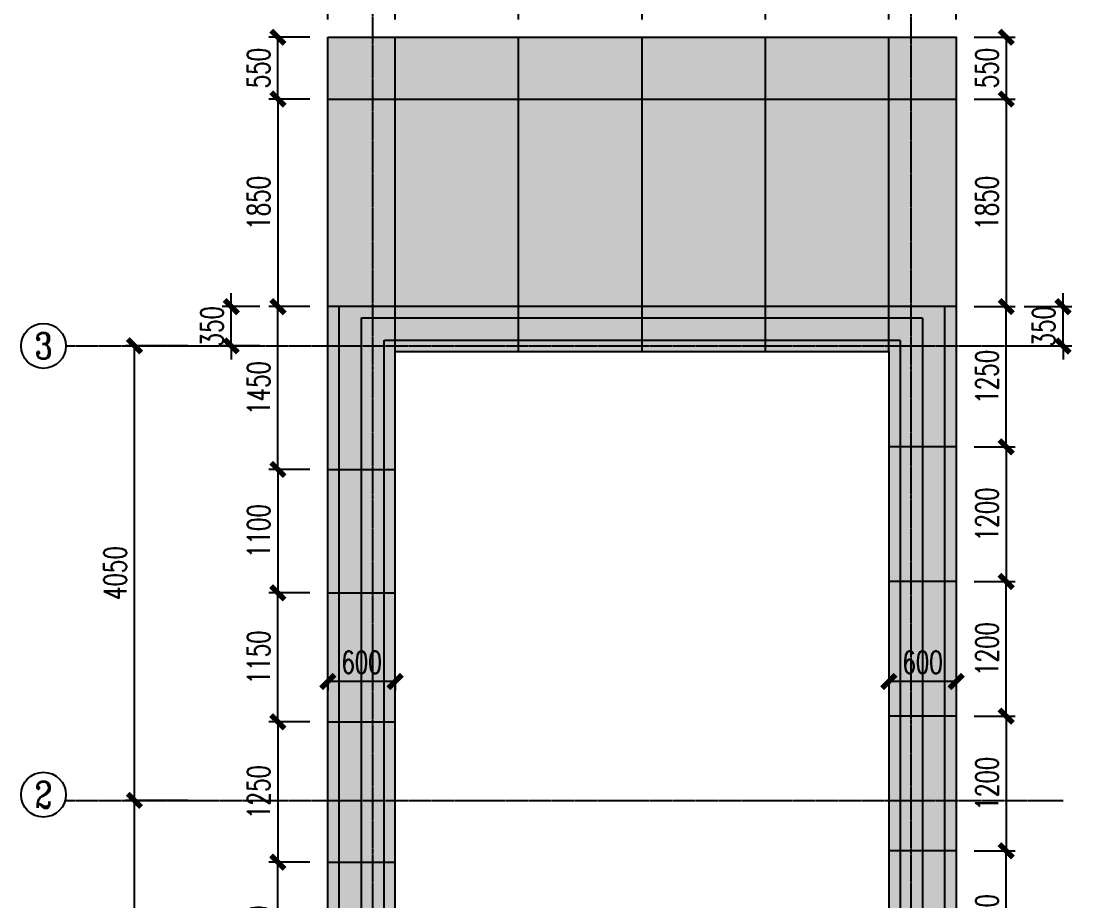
# Model space of a CAD drawing. Extents: x -202236 to 1002404, y -663931 to 1550022.
# Drawn here: x -152951 to -143584, y -340249 to -332408 of the extents above; entities that cross this region are included whole.
import ezdxf
from ezdxf.enums import TextEntityAlignment as Align

# ---------------------------------------------------------------- set-up
doc = ezdxf.new("R2010")
doc.units = 0
doc.linetypes.add('DASH', pattern=[0.35, 0.25, -0.1])
doc.linetypes.add('DOTE', pattern=[2.42, 2, -0.2, 0.02, -0.2])
for name, color, linetype in [('!ZN1-填充-8', 8, 'Continuous'), ('!ZN3-铝板幕墙-3', 3, 'Continuous'), ('A-AXIS-D', 1, 'Continuous'), ('A-AXIS-DOTE', 14, 'DOTE'), ('A-SFCE', 30, 'Continuous'), ('DIM', 173, 'Continuous'), ('PUB_TEXT', 7, 'Continuous')]:
    doc.layers.add(name, color=color, linetype=linetype)
doc.styles.add('_TCH_AXIS', font='COMPLEX', dxfattribs={"bigfont": 'GBCBIG'})
doc.styles.add('DHTEXT-1', font='ROMANS.shx', dxfattribs={"width": 0.7, "bigfont": 'CHINESE.shx'})
doc.dimstyles.new('ZN80', dxfattribs={"dimscale": 80, "dimtxt": 2.5, "dimasz": 1.5, "dimexe": 1, "dimexo": 2, "dimgap": 0.9, "dimtad": 1, "dimdec": 0, "dimdsep": 46, "dimtxsty": 'DHTEXT-1', "dimblk": 'ARCHTICK', "dimcen": 2.5, "dimclrd": 173, "dimclre": 173, "dimclrt": 7, "dimazin": 2, "dimtfac": 0.4, "dimtdec": 0, "dimtix": 1, "dimtmove": 2, "dimatfit": 3, "dimfxl": 0, "dimtolj": 1, "dimtzin": 0, "dimarcsym": 0})

# ---------------------------------------------------------------- blocks, each defined once
blk = doc.blocks.new('_ArchTick')
at = {"color": 0, "linetype": 'ByBlock', "const_width": 0.4}
blk.add_lwpolyline([(-0.5, -0.5), (0.5, 0.5)], dxfattribs=at)
blk = doc.blocks.new('*D314')
at = {"layer": 'Defpoints', "color": 0, "ltscale": 800, "transparency": 16777216}
for p in [(-144615.6, -339802.9), (-144170, -339802.9), (-144615.6, -341052.9)]:
    blk.add_point(p, dxfattribs=at)
at = {"layer": 'DIM', "color": 173, "linetype": 'ByBlock', "lineweight": -2, "ltscale": 800, "transparency": 16777216}
for p, q in [((-144455.6, -339802.9), (-144090, -339802.9)), ((-144170, -341052.9), (-144170, -339802.9)), ((-144455.6, -341052.9), (-144090, -341052.9))]:
    blk.add_line(p, q, dxfattribs=at)
at = {"layer": 'DIM', "color": 173, "lineweight": -2, "ltscale": 800, "transparency": 16777216, "xscale": 120, "yscale": 120, "zscale": 120}
for p, rotation in [((-144170, -339802.9), 90), ((-144170, -341052.9), 270)]:
    blk.add_blockref('_ArchTick', p, dxfattribs=dict(at, rotation=rotation))
at = {"layer": 'DIM', "color": 7, "ltscale": 800, "transparency": 16777216, "insert": (-144342, -340427.9), "char_height": 200, "attachment_point": 5, "rotation": 90, "style": 'DHTEXT-1'}
blk.add_mtext('\\A1;1250', dxfattribs=at)
blk = doc.blocks.new('*D315')
at = {"layer": 'Defpoints', "color": 0, "ltscale": 800, "transparency": 16777216}
for p in [(-144615.6, -338602.9), (-144615.6, -339802.9), (-144170, -339802.9)]:
    blk.add_point(p, dxfattribs=at)
at = {"layer": 'DIM', "color": 173, "linetype": 'ByBlock', "lineweight": -2, "ltscale": 800, "transparency": 16777216}
for p, q in [((-144455.6, -338602.9), (-144090, -338602.9)), ((-144170, -338602.9), (-144170, -339802.9)), ((-144455.6, -339802.9), (-144090, -339802.9))]:
    blk.add_line(p, q, dxfattribs=at)
at = {"layer": 'DIM', "color": 173, "lineweight": -2, "ltscale": 800, "transparency": 16777216, "xscale": 120, "yscale": 120, "zscale": 120}
for p, rotation in [((-144170, -338602.9), 90), ((-144170, -339802.9), 270)]:
    blk.add_blockref('_ArchTick', p, dxfattribs=dict(at, rotation=rotation))
at = {"layer": 'DIM', "color": 7, "ltscale": 800, "transparency": 16777216, "insert": (-144342, -339202.9), "char_height": 200, "attachment_point": 5, "rotation": 90, "style": 'DHTEXT-1'}
blk.add_mtext('\\A1;1200', dxfattribs=at)
blk = doc.blocks.new('*D316')
at = {"layer": 'Defpoints', "color": 0, "ltscale": 800, "transparency": 16777216}
for p in [(-144615.6, -337402.9), (-144170, -337402.9), (-144615.6, -338602.9)]:
    blk.add_point(p, dxfattribs=at)
at = {"layer": 'DIM', "color": 173, "linetype": 'ByBlock', "lineweight": -2, "ltscale": 800, "transparency": 16777216}
for p, q in [((-144455.6, -337402.9), (-144090, -337402.9)), ((-144170, -338602.9), (-144170, -337402.9)), ((-144455.6, -338602.9), (-144090, -338602.9))]:
    blk.add_line(p, q, dxfattribs=at)
at = {"layer": 'DIM', "color": 173, "lineweight": -2, "ltscale": 800, "transparency": 16777216, "xscale": 120, "yscale": 120, "zscale": 120}
for p, rotation in [((-144170, -337402.9), 90), ((-144170, -338602.9), 270)]:
    blk.add_blockref('_ArchTick', p, dxfattribs=dict(at, rotation=rotation))
at = {"layer": 'DIM', "color": 7, "ltscale": 800, "transparency": 16777216, "insert": (-144342, -338002.9), "char_height": 200, "attachment_point": 5, "rotation": 90, "style": 'DHTEXT-1'}
blk.add_mtext('\\A1;1200', dxfattribs=at)
blk = doc.blocks.new('*D317')
at = {"layer": 'Defpoints', "color": 0, "ltscale": 800, "transparency": 16777216}
for p in [(-144615.6, -336202.9), (-144615.6, -337402.9), (-144170, -337402.9)]:
    blk.add_point(p, dxfattribs=at)
at = {"layer": 'DIM', "color": 173, "linetype": 'ByBlock', "lineweight": -2, "ltscale": 800, "transparency": 16777216}
for p, q in [((-144455.6, -336202.9), (-144090, -336202.9)), ((-144170, -336202.9), (-144170, -337402.9)), ((-144455.6, -337402.9), (-144090, -337402.9))]:
    blk.add_line(p, q, dxfattribs=at)
at = {"layer": 'DIM', "color": 173, "lineweight": -2, "ltscale": 800, "transparency": 16777216, "xscale": 120, "yscale": 120, "zscale": 120}
for p, rotation in [((-144170, -336202.9), 90), ((-144170, -337402.9), 270)]:
    blk.add_blockref('_ArchTick', p, dxfattribs=dict(at, rotation=rotation))
at = {"layer": 'DIM', "color": 7, "ltscale": 800, "transparency": 16777216, "insert": (-144342, -336802.9), "char_height": 200, "attachment_point": 5, "rotation": 90, "style": 'DHTEXT-1'}
blk.add_mtext('\\A1;1200', dxfattribs=at)
blk = doc.blocks.new('*D318')
at = {"layer": 'Defpoints', "color": 0, "ltscale": 800, "transparency": 16777216}
for p in [(-144615.6, -334952.9), (-144170, -334952.9), (-144615.6, -336202.9)]:
    blk.add_point(p, dxfattribs=at)
at = {"layer": 'DIM', "color": 173, "linetype": 'ByBlock', "lineweight": -2, "ltscale": 800, "transparency": 16777216}
for p, q in [((-144455.6, -334952.9), (-144090, -334952.9)), ((-144170, -336202.9), (-144170, -334952.9)), ((-144455.6, -336202.9), (-144090, -336202.9))]:
    blk.add_line(p, q, dxfattribs=at)
at = {"layer": 'DIM', "color": 173, "lineweight": -2, "ltscale": 800, "transparency": 16777216, "xscale": 120, "yscale": 120, "zscale": 120}
for p, rotation in [((-144170, -334952.9), 90), ((-144170, -336202.9), 270)]:
    blk.add_blockref('_ArchTick', p, dxfattribs=dict(at, rotation=rotation))
at = {"layer": 'DIM', "color": 7, "ltscale": 800, "transparency": 16777216, "insert": (-144342, -335577.9), "char_height": 200, "attachment_point": 5, "rotation": 90, "style": 'DHTEXT-1'}
blk.add_mtext('\\A1;1250', dxfattribs=at)
blk = doc.blocks.new('*D319')
at = {"layer": 'Defpoints', "color": 0, "ltscale": 800, "transparency": 16777216}
for p in [(-144615.6, -332552.6), (-144615.6, -333102.6), (-144170, -333102.6)]:
    blk.add_point(p, dxfattribs=at)
at = {"layer": 'DIM', "color": 173, "linetype": 'ByBlock', "lineweight": -2, "ltscale": 800, "transparency": 16777216}
for p, q in [((-144455.6, -332552.6), (-144090, -332552.6)), ((-144170, -332552.6), (-144170, -333102.6)), ((-144455.6, -333102.6), (-144090, -333102.6))]:
    blk.add_line(p, q, dxfattribs=at)
at = {"layer": 'DIM', "color": 173, "lineweight": -2, "ltscale": 800, "transparency": 16777216, "xscale": 120, "yscale": 120, "zscale": 120}
for p, rotation in [((-144170, -332552.6), 90), ((-144170, -333102.6), 270)]:
    blk.add_blockref('_ArchTick', p, dxfattribs=dict(at, rotation=rotation))
at = {"layer": 'DIM', "color": 7, "ltscale": 800, "transparency": 16777216, "insert": (-144342, -332827.6), "char_height": 200, "attachment_point": 5, "rotation": 90, "style": 'DHTEXT-1'}
blk.add_mtext('\\A1;550', dxfattribs=at)
blk = doc.blocks.new('*D322')
at = {"layer": 'Defpoints', "color": 0, "ltscale": 800, "transparency": 16777216}
for p in [(-144615.6, -333102.6), (-144615.6, -334952.9), (-144170, -334952.9)]:
    blk.add_point(p, dxfattribs=at)
at = {"layer": 'DIM', "color": 173, "linetype": 'ByBlock', "lineweight": -2, "ltscale": 800, "transparency": 16777216}
for p, q in [((-144455.6, -333102.6), (-144090, -333102.6)), ((-144170, -333102.6), (-144170, -334952.9)), ((-144455.6, -334952.9), (-144090, -334952.9))]:
    blk.add_line(p, q, dxfattribs=at)
at = {"layer": 'DIM', "color": 173, "lineweight": -2, "ltscale": 800, "transparency": 16777216, "xscale": 120, "yscale": 120, "zscale": 120}
for p, rotation in [((-144170, -333102.6), 90), ((-144170, -334952.9), 270)]:
    blk.add_blockref('_ArchTick', p, dxfattribs=dict(at, rotation=rotation))
at = {"layer": 'DIM', "color": 7, "ltscale": 800, "transparency": 16777216, "insert": (-144342, -334027.7), "char_height": 200, "attachment_point": 5, "rotation": 90, "style": 'DHTEXT-1'}
blk.add_mtext('\\A1;1850', dxfattribs=at)
blk = doc.blocks.new('*D323')
at = {"layer": 'Defpoints', "color": 0, "ltscale": 800, "transparency": 16777216}
for p in [(-149615.2, -332042.4), (-150215.6, -332552.6), (-149615.2, -332552.6)]:
    blk.add_point(p, dxfattribs=at)
at = {"layer": 'DIM', "color": 173, "linetype": 'ByBlock', "lineweight": -2, "ltscale": 800, "transparency": 16777216}
for p, q in [((-150215.6, -332392.6), (-150215.6, -331962.4)), ((-149615.2, -332392.6), (-149615.2, -331962.4)), ((-150215.6, -332042.4), (-149615.2, -332042.4))]:
    blk.add_line(p, q, dxfattribs=at)
at = {"layer": 'DIM', "color": 173, "lineweight": -2, "ltscale": 800, "transparency": 16777216, "xscale": 120, "yscale": 120, "zscale": 120, "rotation": 180}
blk.add_blockref('_ArchTick', (-150215.6, -332042.4), dxfattribs=at)
at = {"layer": 'DIM', "color": 173, "lineweight": -2, "ltscale": 800, "transparency": 16777216, "xscale": 120, "yscale": 120, "zscale": 120}
blk.add_blockref('_ArchTick', (-149615.2, -332042.4), dxfattribs=at)
at = {"layer": 'DIM', "color": 7, "ltscale": 800, "transparency": 16777216, "insert": (-149915.4, -331870.4), "char_height": 200, "attachment_point": 5, "style": 'DHTEXT-1'}
blk.add_mtext('\\A1;600', dxfattribs=at)
blk = doc.blocks.new('*D324')
at = {"layer": 'Defpoints', "color": 0, "ltscale": 800, "transparency": 16777216}
for p in [(-149615.2, -332042.4), (-149615.2, -332552.6), (-148515.3, -332552.6)]:
    blk.add_point(p, dxfattribs=at)
at = {"layer": 'DIM', "color": 173, "linetype": 'ByBlock', "lineweight": -2, "ltscale": 800, "transparency": 16777216}
for p, q in [((-149615.2, -332392.6), (-149615.2, -331962.4)), ((-148515.3, -332392.6), (-148515.3, -331962.4)), ((-148515.3, -332042.4), (-149615.2, -332042.4))]:
    blk.add_line(p, q, dxfattribs=at)
at = {"layer": 'DIM', "color": 173, "lineweight": -2, "ltscale": 800, "transparency": 16777216, "xscale": 120, "yscale": 120, "zscale": 120, "rotation": 180}
blk.add_blockref('_ArchTick', (-149615.2, -332042.4), dxfattribs=at)
at = {"layer": 'DIM', "color": 173, "lineweight": -2, "ltscale": 800, "transparency": 16777216, "xscale": 120, "yscale": 120, "zscale": 120}
blk.add_blockref('_ArchTick', (-148515.3, -332042.4), dxfattribs=at)
at = {"layer": 'DIM', "color": 7, "ltscale": 800, "transparency": 16777216, "insert": (-149065.3, -331870.4), "char_height": 200, "attachment_point": 5, "style": 'DHTEXT-1'}
blk.add_mtext('\\A1;1100', dxfattribs=at)
blk = doc.blocks.new('*D325')
at = {"layer": 'Defpoints', "color": 0, "ltscale": 800, "transparency": 16777216}
for p in [(-144615.6, -332042.4), (-145215.6, -332552.6), (-144615.6, -332552.6)]:
    blk.add_point(p, dxfattribs=at)
at = {"layer": 'DIM', "color": 173, "linetype": 'ByBlock', "lineweight": -2, "ltscale": 800, "transparency": 16777216}
for p, q in [((-145215.6, -332392.6), (-145215.6, -331962.4)), ((-144615.6, -332392.6), (-144615.6, -331962.4)), ((-145215.6, -332042.4), (-144615.6, -332042.4))]:
    blk.add_line(p, q, dxfattribs=at)
at = {"layer": 'DIM', "color": 173, "lineweight": -2, "ltscale": 800, "transparency": 16777216, "xscale": 120, "yscale": 120, "zscale": 120, "rotation": 180}
blk.add_blockref('_ArchTick', (-145215.6, -332042.4), dxfattribs=at)
at = {"layer": 'DIM', "color": 173, "lineweight": -2, "ltscale": 800, "transparency": 16777216, "xscale": 120, "yscale": 120, "zscale": 120}
blk.add_blockref('_ArchTick', (-144615.6, -332042.4), dxfattribs=at)
at = {"layer": 'DIM', "color": 7, "ltscale": 800, "transparency": 16777216, "insert": (-144915.6, -331870.4), "char_height": 200, "attachment_point": 5, "style": 'DHTEXT-1'}
blk.add_mtext('\\A1;600', dxfattribs=at)
blk = doc.blocks.new('*D326')
at = {"layer": 'Defpoints', "color": 0, "ltscale": 800, "transparency": 16777216}
for p in [(-146315.5, -332042.4), (-146315.5, -332552.6), (-145215.6, -332552.6)]:
    blk.add_point(p, dxfattribs=at)
at = {"layer": 'DIM', "color": 173, "linetype": 'ByBlock', "lineweight": -2, "ltscale": 800, "transparency": 16777216}
for p, q in [((-146315.5, -332392.6), (-146315.5, -331962.4)), ((-145215.6, -332392.6), (-145215.6, -331962.4)), ((-145215.6, -332042.4), (-146315.5, -332042.4))]:
    blk.add_line(p, q, dxfattribs=at)
at = {"layer": 'DIM', "color": 173, "lineweight": -2, "ltscale": 800, "transparency": 16777216, "xscale": 120, "yscale": 120, "zscale": 120, "rotation": 180}
blk.add_blockref('_ArchTick', (-146315.5, -332042.4), dxfattribs=at)
at = {"layer": 'DIM', "color": 173, "lineweight": -2, "ltscale": 800, "transparency": 16777216, "xscale": 120, "yscale": 120, "zscale": 120}
blk.add_blockref('_ArchTick', (-145215.6, -332042.4), dxfattribs=at)
at = {"layer": 'DIM', "color": 7, "ltscale": 800, "transparency": 16777216, "insert": (-145765.5, -331870.4), "char_height": 200, "attachment_point": 5, "style": 'DHTEXT-1'}
blk.add_mtext('\\A1;1100', dxfattribs=at)
blk = doc.blocks.new('*D327')
at = {"layer": 'Defpoints', "color": 0, "ltscale": 800, "transparency": 16777216}
for p in [(-147415.4, -332042.4), (-147415.4, -332552.6), (-146315.5, -332552.6)]:
    blk.add_point(p, dxfattribs=at)
at = {"layer": 'DIM', "color": 173, "linetype": 'ByBlock', "lineweight": -2, "ltscale": 800, "transparency": 16777216}
for p, q in [((-147415.4, -332392.6), (-147415.4, -331962.4)), ((-146315.5, -332392.6), (-146315.5, -331962.4)), ((-146315.5, -332042.4), (-147415.4, -332042.4))]:
    blk.add_line(p, q, dxfattribs=at)
at = {"layer": 'DIM', "color": 173, "lineweight": -2, "ltscale": 800, "transparency": 16777216, "xscale": 120, "yscale": 120, "zscale": 120, "rotation": 180}
blk.add_blockref('_ArchTick', (-147415.4, -332042.4), dxfattribs=at)
at = {"layer": 'DIM', "color": 173, "lineweight": -2, "ltscale": 800, "transparency": 16777216, "xscale": 120, "yscale": 120, "zscale": 120}
blk.add_blockref('_ArchTick', (-146315.5, -332042.4), dxfattribs=at)
at = {"layer": 'DIM', "color": 7, "ltscale": 800, "transparency": 16777216, "insert": (-146865.4, -331870.4), "char_height": 200, "attachment_point": 5, "style": 'DHTEXT-1'}
blk.add_mtext('\\A1;1100', dxfattribs=at)
blk = doc.blocks.new('*D328')
at = {"layer": 'Defpoints', "color": 0, "ltscale": 800, "transparency": 16777216}
for p in [(-148515.3, -332042.4), (-148515.3, -332552.6), (-147415.4, -332552.6)]:
    blk.add_point(p, dxfattribs=at)
at = {"layer": 'DIM', "color": 173, "linetype": 'ByBlock', "lineweight": -2, "ltscale": 800, "transparency": 16777216}
for p, q in [((-148515.3, -332392.6), (-148515.3, -331962.4)), ((-147415.4, -332392.6), (-147415.4, -331962.4)), ((-147415.4, -332042.4), (-148515.3, -332042.4))]:
    blk.add_line(p, q, dxfattribs=at)
at = {"layer": 'DIM', "color": 173, "lineweight": -2, "ltscale": 800, "transparency": 16777216, "xscale": 120, "yscale": 120, "zscale": 120, "rotation": 180}
blk.add_blockref('_ArchTick', (-148515.3, -332042.4), dxfattribs=at)
at = {"layer": 'DIM', "color": 173, "lineweight": -2, "ltscale": 800, "transparency": 16777216, "xscale": 120, "yscale": 120, "zscale": 120}
blk.add_blockref('_ArchTick', (-147415.4, -332042.4), dxfattribs=at)
at = {"layer": 'DIM', "color": 7, "ltscale": 800, "transparency": 16777216, "insert": (-147965.4, -331870.4), "char_height": 200, "attachment_point": 5, "style": 'DHTEXT-1'}
blk.add_mtext('\\A1;1100', dxfattribs=at)
blk = doc.blocks.new('*D353')
at = {"layer": 'Defpoints', "color": 0, "ltscale": 800, "transparency": 16777216}
for p in [(-150661.1, -339902.9), (-150215.6, -339902.9), (-150215.6, -341152.9)]:
    blk.add_point(p, dxfattribs=at)
at = {"layer": 'DIM', "color": 173, "linetype": 'ByBlock', "lineweight": -2, "ltscale": 800, "transparency": 16777216}
for p, q in [((-150375.6, -339902.9), (-150741.1, -339902.9)), ((-150661.1, -341152.9), (-150661.1, -339902.9)), ((-150375.6, -341152.9), (-150741.1, -341152.9))]:
    blk.add_line(p, q, dxfattribs=at)
at = {"layer": 'DIM', "color": 173, "lineweight": -2, "ltscale": 800, "transparency": 16777216, "xscale": 120, "yscale": 120, "zscale": 120}
for p, rotation in [((-150661.1, -339902.9), 90), ((-150661.1, -341152.9), 270)]:
    blk.add_blockref('_ArchTick', p, dxfattribs=dict(at, rotation=rotation))
at = {"layer": 'DIM', "color": 7, "ltscale": 800, "transparency": 16777216, "insert": (-150833.1, -340527.9), "char_height": 200, "attachment_point": 5, "rotation": 90, "style": 'DHTEXT-1'}
blk.add_mtext('\\A1;1250', dxfattribs=at)
blk = doc.blocks.new('*D344')
at = {"layer": 'Defpoints', "color": 0, "ltscale": 800, "transparency": 16777216}
for p in [(-150215.6, -338652.9), (-150661.1, -339902.9), (-150215.6, -339902.9)]:
    blk.add_point(p, dxfattribs=at)
at = {"layer": 'DIM', "color": 173, "linetype": 'ByBlock', "lineweight": -2, "ltscale": 800, "transparency": 16777216}
for p, q in [((-150375.6, -338652.9), (-150741.1, -338652.9)), ((-150661.1, -338652.9), (-150661.1, -339902.9)), ((-150375.6, -339902.9), (-150741.1, -339902.9))]:
    blk.add_line(p, q, dxfattribs=at)
at = {"layer": 'DIM', "color": 173, "lineweight": -2, "ltscale": 800, "transparency": 16777216, "xscale": 120, "yscale": 120, "zscale": 120}
for p, rotation in [((-150661.1, -338652.9), 90), ((-150661.1, -339902.9), 270)]:
    blk.add_blockref('_ArchTick', p, dxfattribs=dict(at, rotation=rotation))
at = {"layer": 'DIM', "color": 7, "ltscale": 800, "transparency": 16777216, "insert": (-150833.1, -339277.9), "char_height": 200, "attachment_point": 5, "rotation": 90, "style": 'DHTEXT-1'}
blk.add_mtext('\\A1;1250', dxfattribs=at)
blk = doc.blocks.new('*D345')
at = {"layer": 'Defpoints', "color": 0, "ltscale": 800, "transparency": 16777216}
for p in [(-150661.1, -337502.9), (-150215.6, -337502.9), (-150215.6, -338652.9)]:
    blk.add_point(p, dxfattribs=at)
at = {"layer": 'DIM', "color": 173, "linetype": 'ByBlock', "lineweight": -2, "ltscale": 800, "transparency": 16777216}
for p, q in [((-150375.6, -337502.9), (-150741.1, -337502.9)), ((-150661.1, -338652.9), (-150661.1, -337502.9)), ((-150375.6, -338652.9), (-150741.1, -338652.9))]:
    blk.add_line(p, q, dxfattribs=at)
at = {"layer": 'DIM', "color": 173, "lineweight": -2, "ltscale": 800, "transparency": 16777216, "xscale": 120, "yscale": 120, "zscale": 120}
for p, rotation in [((-150661.1, -337502.9), 90), ((-150661.1, -338652.9), 270)]:
    blk.add_blockref('_ArchTick', p, dxfattribs=dict(at, rotation=rotation))
at = {"layer": 'DIM', "color": 7, "ltscale": 800, "transparency": 16777216, "insert": (-150833.1, -338077.9), "char_height": 200, "attachment_point": 5, "rotation": 90, "style": 'DHTEXT-1'}
blk.add_mtext('\\A1;1150', dxfattribs=at)
blk = doc.blocks.new('*D346')
at = {"layer": 'Defpoints', "color": 0, "ltscale": 800, "transparency": 16777216}
for p in [(-150215.6, -336402.9), (-150661.1, -337502.9), (-150215.6, -337502.9)]:
    blk.add_point(p, dxfattribs=at)
at = {"layer": 'DIM', "color": 173, "linetype": 'ByBlock', "lineweight": -2, "ltscale": 800, "transparency": 16777216}
for p, q in [((-150375.6, -336402.9), (-150741.1, -336402.9)), ((-150661.1, -336402.9), (-150661.1, -337502.9)), ((-150375.6, -337502.9), (-150741.1, -337502.9))]:
    blk.add_line(p, q, dxfattribs=at)
at = {"layer": 'DIM', "color": 173, "lineweight": -2, "ltscale": 800, "transparency": 16777216, "xscale": 120, "yscale": 120, "zscale": 120}
for p, rotation in [((-150661.1, -336402.9), 90), ((-150661.1, -337502.9), 270)]:
    blk.add_blockref('_ArchTick', p, dxfattribs=dict(at, rotation=rotation))
at = {"layer": 'DIM', "color": 7, "ltscale": 800, "transparency": 16777216, "insert": (-150833.1, -336952.9), "char_height": 200, "attachment_point": 5, "rotation": 90, "style": 'DHTEXT-1'}
blk.add_mtext('\\A1;1100', dxfattribs=at)
blk = doc.blocks.new('*D347')
at = {"layer": 'Defpoints', "color": 0, "ltscale": 800, "transparency": 16777216}
for p in [(-150661.1, -334952.9), (-150215.6, -334952.9), (-150215.6, -336402.9)]:
    blk.add_point(p, dxfattribs=at)
at = {"layer": 'DIM', "color": 173, "linetype": 'ByBlock', "lineweight": -2, "ltscale": 800, "transparency": 16777216}
for p, q in [((-150375.6, -334952.9), (-150741.1, -334952.9)), ((-150661.1, -336402.9), (-150661.1, -334952.9)), ((-150375.6, -336402.9), (-150741.1, -336402.9))]:
    blk.add_line(p, q, dxfattribs=at)
at = {"layer": 'DIM', "color": 173, "lineweight": -2, "ltscale": 800, "transparency": 16777216, "xscale": 120, "yscale": 120, "zscale": 120}
for p, rotation in [((-150661.1, -334952.9), 90), ((-150661.1, -336402.9), 270)]:
    blk.add_blockref('_ArchTick', p, dxfattribs=dict(at, rotation=rotation))
at = {"layer": 'DIM', "color": 7, "ltscale": 800, "transparency": 16777216, "insert": (-150833.1, -335677.9), "char_height": 200, "attachment_point": 5, "rotation": 90, "style": 'DHTEXT-1'}
blk.add_mtext('\\A1;1450', dxfattribs=at)
blk = doc.blocks.new('*D348')
at = {"layer": 'Defpoints', "color": 0, "ltscale": 800, "transparency": 16777216}
for p in [(-150215.6, -333102.6), (-150661.1, -334952.9), (-150215.6, -334952.9)]:
    blk.add_point(p, dxfattribs=at)
at = {"layer": 'DIM', "color": 173, "linetype": 'ByBlock', "lineweight": -2, "ltscale": 800, "transparency": 16777216}
for p, q in [((-150375.6, -333102.6), (-150741.1, -333102.6)), ((-150661.1, -333102.6), (-150661.1, -334952.9)), ((-150375.6, -334952.9), (-150741.1, -334952.9))]:
    blk.add_line(p, q, dxfattribs=at)
at = {"layer": 'DIM', "color": 173, "lineweight": -2, "ltscale": 800, "transparency": 16777216, "xscale": 120, "yscale": 120, "zscale": 120}
for p, rotation in [((-150661.1, -333102.6), 90), ((-150661.1, -334952.9), 270)]:
    blk.add_blockref('_ArchTick', p, dxfattribs=dict(at, rotation=rotation))
at = {"layer": 'DIM', "color": 7, "ltscale": 800, "transparency": 16777216, "insert": (-150833.1, -334027.7), "char_height": 200, "attachment_point": 5, "rotation": 90, "style": 'DHTEXT-1'}
blk.add_mtext('\\A1;1850', dxfattribs=at)
blk = doc.blocks.new('*D349')
at = {"layer": 'Defpoints', "color": 0, "ltscale": 800, "transparency": 16777216}
for p in [(-150661.1, -332552.6), (-150215.6, -332552.6), (-150215.6, -333102.6)]:
    blk.add_point(p, dxfattribs=at)
at = {"layer": 'DIM', "color": 173, "linetype": 'ByBlock', "lineweight": -2, "ltscale": 800, "transparency": 16777216}
for p, q in [((-150375.6, -332552.6), (-150741.1, -332552.6)), ((-150661.1, -333102.6), (-150661.1, -332552.6)), ((-150375.6, -333102.6), (-150741.1, -333102.6))]:
    blk.add_line(p, q, dxfattribs=at)
at = {"layer": 'DIM', "color": 173, "lineweight": -2, "ltscale": 800, "transparency": 16777216, "xscale": 120, "yscale": 120, "zscale": 120}
for p, rotation in [((-150661.1, -332552.6), 90), ((-150661.1, -333102.6), 270)]:
    blk.add_blockref('_ArchTick', p, dxfattribs=dict(at, rotation=rotation))
at = {"layer": 'DIM', "color": 7, "ltscale": 800, "transparency": 16777216, "insert": (-150833.1, -332827.6), "char_height": 200, "attachment_point": 5, "rotation": 90, "style": 'DHTEXT-1'}
blk.add_mtext('\\A1;550', dxfattribs=at)
blk = doc.blocks.new('*D358')
at = {"layer": 'Defpoints', "color": 0, "ltscale": 800, "transparency": 16777216}
for p in [(-151076.8, -334952.9), (-150661.1, -334952.9), (-150661.1, -335302.6)]:
    blk.add_point(p, dxfattribs=at)
at = {"layer": 'DIM', "color": 173, "linetype": 'ByBlock', "lineweight": -2, "ltscale": 800, "transparency": 16777216}
for p, q in [((-151076.8, -334952.9), (-151076.8, -334832.9)), ((-150821.1, -334952.9), (-151156.8, -334952.9)), ((-151076.8, -335302.6), (-151076.8, -334952.9)), ((-150821.1, -335302.6), (-151156.8, -335302.6)), ((-151076.8, -335302.6), (-151076.8, -335422.6))]:
    blk.add_line(p, q, dxfattribs=at)
at = {"layer": 'DIM', "color": 173, "lineweight": -2, "ltscale": 800, "transparency": 16777216, "xscale": 120, "yscale": 120, "zscale": 120}
for p, rotation in [((-151076.8, -334952.9), 270), ((-151076.8, -335302.6), 90)]:
    blk.add_blockref('_ArchTick', p, dxfattribs=dict(at, rotation=rotation))
at = {"layer": 'DIM', "color": 7, "ltscale": 800, "transparency": 16777216, "insert": (-151248.8, -335127.7), "char_height": 200, "attachment_point": 5, "rotation": 90, "style": 'DHTEXT-1'}
blk.add_mtext('\\A1;350', dxfattribs=at)
blk = doc.blocks.new('*D359')
at = {"layer": 'Defpoints', "color": 0, "ltscale": 800, "transparency": 16777216}
for p in [(-144170, -334952.9), (-143663.6, -334952.9), (-144170, -335302.6)]:
    blk.add_point(p, dxfattribs=at)
at = {"layer": 'DIM', "color": 173, "linetype": 'ByBlock', "lineweight": -2, "ltscale": 800, "transparency": 16777216}
for p, q in [((-143663.6, -334952.9), (-143663.6, -334832.9)), ((-144010, -334952.9), (-143583.6, -334952.9)), ((-143663.6, -335302.6), (-143663.6, -334952.9)), ((-144010, -335302.6), (-143583.6, -335302.6)), ((-143663.6, -335302.6), (-143663.6, -335422.6))]:
    blk.add_line(p, q, dxfattribs=at)
at = {"layer": 'DIM', "color": 173, "lineweight": -2, "ltscale": 800, "transparency": 16777216, "xscale": 120, "yscale": 120, "zscale": 120}
for p, rotation in [((-143663.6, -334952.9), 270), ((-143663.6, -335302.6), 90)]:
    blk.add_blockref('_ArchTick', p, dxfattribs=dict(at, rotation=rotation))
at = {"layer": 'DIM', "color": 7, "ltscale": 800, "transparency": 16777216, "insert": (-143835.6, -335127.7), "char_height": 200, "attachment_point": 5, "rotation": 90, "style": 'DHTEXT-1'}
blk.add_mtext('\\A1;350', dxfattribs=at)
blk = doc.blocks.new('*D367')
at = {"layer": 'Defpoints', "color": 0, "ltscale": 800, "transparency": 16777216}
for p in [(-2124, 5400), (-1488, 5400), (-1488, 0)]:
    blk.add_point(p, dxfattribs=at)
at = {"layer": 'DIM', "color": 173, "linetype": 'ByBlock', "lineweight": -2, "ltscale": 800, "transparency": 16777216}
for p, q in [((-1648, 5400), (-2204, 5400)), ((-2124, 0), (-2124, 5400)), ((-1648, 0), (-2204, 0))]:
    blk.add_line(p, q, dxfattribs=at)
at = {"layer": 'DIM', "color": 173, "lineweight": -2, "ltscale": 800, "transparency": 16777216, "xscale": 120, "yscale": 120, "zscale": 120}
for p, rotation in [((-2124, 5400), 90), ((-2124, 0), 270)]:
    blk.add_blockref('_ArchTick', p, dxfattribs=dict(at, rotation=rotation))
at = {"layer": 'DIM', "color": 7, "ltscale": 800, "transparency": 16777216, "insert": (-2296, 2700), "char_height": 200, "attachment_point": 5, "rotation": 90, "style": 'DHTEXT-1'}
blk.add_mtext('\\A1;5400', dxfattribs=at)
blk = doc.blocks.new('*D368')
at = {"layer": 'Defpoints', "color": 0, "ltscale": 800, "transparency": 16777216}
for p in [(-2124, 9449.7), (-1488, 9449.7), (-1488, 5400)]:
    blk.add_point(p, dxfattribs=at)
at = {"layer": 'DIM', "color": 173, "linetype": 'ByBlock', "lineweight": -2, "ltscale": 800, "transparency": 16777216}
for p, q in [((-1648, 9449.7), (-2204, 9449.7)), ((-2124, 5400), (-2124, 9449.7)), ((-1648, 5400), (-2204, 5400))]:
    blk.add_line(p, q, dxfattribs=at)
at = {"layer": 'DIM', "color": 173, "lineweight": -2, "ltscale": 800, "transparency": 16777216, "xscale": 120, "yscale": 120, "zscale": 120}
for p, rotation in [((-2124, 9449.7), 90), ((-2124, 5400), 270)]:
    blk.add_blockref('_ArchTick', p, dxfattribs=dict(at, rotation=rotation))
at = {"layer": 'DIM', "color": 7, "ltscale": 800, "transparency": 16777216, "insert": (-2296, 7424.8), "char_height": 200, "attachment_point": 5, "rotation": 90, "style": 'DHTEXT-1'}
blk.add_mtext('\\A1;4050', dxfattribs=at)
blk = doc.blocks.new('*D655')
at = {"layer": 'Defpoints', "color": 0, "ltscale": 800, "transparency": 16777216}
for p in [(-150215.6, -338138.3), (-149615.2, -338138.3), (-150215.6, -338293.5)]:
    blk.add_point(p, dxfattribs=at)
at = {"layer": 'DIM', "color": 173, "linetype": 'ByBlock', "lineweight": -2, "ltscale": 800, "transparency": 16777216}
for p, q in [((-149615.2, -338293.5), (-150215.6, -338293.5)), ((-150215.6, -338298.3), (-150215.6, -338373.5)), ((-149615.2, -338298.3), (-149615.2, -338373.5))]:
    blk.add_line(p, q, dxfattribs=at)
at = {"layer": 'DIM', "color": 173, "lineweight": -2, "ltscale": 800, "transparency": 16777216, "xscale": 120, "yscale": 120, "zscale": 120, "rotation": 180}
blk.add_blockref('_ArchTick', (-150215.6, -338293.5), dxfattribs=at)
at = {"layer": 'DIM', "color": 173, "lineweight": -2, "ltscale": 800, "transparency": 16777216, "xscale": 120, "yscale": 120, "zscale": 120}
blk.add_blockref('_ArchTick', (-149615.2, -338293.5), dxfattribs=at)
at = {"layer": 'DIM', "color": 7, "ltscale": 800, "transparency": 16777216, "insert": (-149915.4, -338121.5), "char_height": 200, "attachment_point": 5, "style": 'DHTEXT-1'}
blk.add_mtext('\\A1;600', dxfattribs=at)
blk = doc.blocks.new('*D656')
at = {"layer": 'Defpoints', "color": 0, "ltscale": 800, "transparency": 16777216}
for p in [(-145215.9, -338138.3), (-144615.6, -338138.3), (-145215.9, -338293.5)]:
    blk.add_point(p, dxfattribs=at)
at = {"layer": 'DIM', "color": 173, "linetype": 'ByBlock', "lineweight": -2, "ltscale": 800, "transparency": 16777216}
for p, q in [((-144615.6, -338293.5), (-145215.9, -338293.5)), ((-145215.9, -338298.3), (-145215.9, -338373.5)), ((-144615.6, -338298.3), (-144615.6, -338373.5))]:
    blk.add_line(p, q, dxfattribs=at)
at = {"layer": 'DIM', "color": 173, "lineweight": -2, "ltscale": 800, "transparency": 16777216, "xscale": 120, "yscale": 120, "zscale": 120, "rotation": 180}
blk.add_blockref('_ArchTick', (-145215.9, -338293.5), dxfattribs=at)
at = {"layer": 'DIM', "color": 173, "lineweight": -2, "ltscale": 800, "transparency": 16777216, "xscale": 120, "yscale": 120, "zscale": 120}
blk.add_blockref('_ArchTick', (-144615.6, -338293.5), dxfattribs=at)
at = {"layer": 'DIM', "color": 7, "ltscale": 800, "transparency": 16777216, "insert": (-144915.7, -338121.5), "char_height": 200, "attachment_point": 5, "style": 'DHTEXT-1'}
blk.add_mtext('\\A1;600', dxfattribs=at)
blk = doc.blocks.new('A$C3a9aaf75')
at = {"layer": 'A-AXIS-D'}
for centre in [(-2935, 9449.7), (-2935, 5450.6)]:
    blk.add_circle(centre, 200, dxfattribs=at)
at = {"layer": 'A-AXIS-DOTE'}
for p, q in [((0, -3053), (0, 14488.9)), ((4800, -3053), (4800, 14488.9)), ((-2735, 9449.7), (6152, 9449.7)), ((-2735, 5400), (6152, 5400))]:
    blk.add_line(p, q, dxfattribs=at)
at = {"layer": 'PUB_TEXT', "style": '_TCH_AXIS'}
for s, p, p2 in [('3', (-3012.7, 9333.2), (-2857.4, 9333.2)), ('2', (-3012.7, 5334.1), (-2857.4, 5334.1))]:
    blk.add_text(s, height=233, dxfattribs=at).set_placement(p, p2, align=Align.FIT)
at = {"layer": 'DIM', "ltscale": 800}
for p1, p2, picture, middle in [((-1488, 5400), (-1488, 9449.7), '*D368', (-2296, 7424.8)), ((-1488, 0), (-1488, 5400), '*D367', (-2296, 2700))]:
    dim = blk.add_aligned_dim(p1=p1, p2=p2, distance=636, dimstyle='ZN80', dxfattribs=at)
    dim.commit()
    dim.dimension.update_dxf_attribs({"geometry": picture, "text_midpoint": middle})

msp = doc.modelspace()

# ---------------------------------------------------------------- hatches: boundary and pattern name
at = {"layer": '!ZN1-填充-8'}
h = msp.add_hatch(dxfattribs=at)
h.set_pattern_fill('DOTS', color=141, scale=80, style=0)
h.set_pattern_definition([(0, (-27476.33, -27811.82), (63.5, 127), [0, -127])])
h.paths.add_polyline_path([(-150215.56, -332552.62), (-144615.56, -332552.62), (-144615.4, -335352.28), (-149615.23, -335352.28), (-149615.23, -344552.28), (-145215.56, -344552.28), (-145215.56, -335352.28), (-144615.56, -335302.62), (-144615.56, -345952.28), (-150215.56, -345952.28)])

# ---------------------------------------------------------------- linework, layer by layer
at = {"layer": '!ZN3-铝板幕墙-3', "ltscale": 800}
for p, q in [((-149615.23, -335352.28), (-149615.23, -332552.62)), ((-148515.32, -335352.28), (-148515.32, -332552.62)), ((-147415.4, -335352.28), (-147415.4, -332552.62)), ((-146315.48, -335352.28), (-146315.48, -332552.62)), ((-145215.56, -335352.28), (-145215.56, -332552.62)), ((-150215.56, -333102.62), (-144615.56, -333102.62))]:
    msp.add_line(p, q, dxfattribs=at)
at = {"layer": '!ZN3-铝板幕墙-3'}
for p, q in [((-144615.56, -334952.86), (-150215.56, -334952.86)), ((-150115.56, -344552.86), (-150115.56, -334952.86)), ((-144715.56, -344552.86), (-144715.56, -334952.86)), ((-144615.56, -336202.86), (-145215.56, -336202.28)), ((-150215.56, -336402.86), (-149615.23, -336402.86)), ((-144615.56, -337402.86), (-145215.56, -337402.28)), ((-150215.56, -337502.86), (-149615.23, -337502.86)), ((-144615.56, -338602.86), (-145215.56, -338602.28)), ((-150215.56, -338652.86), (-149615.23, -338652.86)), ((-144615.56, -339802.86), (-145215.56, -339802.28)), ((-150215.56, -339902.86), (-149615.23, -339902.86))]:
    msp.add_line(p, q, dxfattribs=at)
for points in [[(-150215.56, -332552.62), (-144615.56, -332552.62), (-144615.56, -345952.28), (-150215.56, -345952.28)], [(-145215.56, -344552.28), (-149615.23, -344552.28), (-149615.23, -335352.28), (-145215.56, -335352.28)]]:
    msp.add_lwpolyline(points, close=True, dxfattribs=at)
at = {"layer": 'A-SFCE', "color": 8, "linetype": 'DASH'}
for points in [[(-144915.56, -344852.28), (-149915.23, -344852.28), (-149915.23, -335052.28), (-144915.56, -335052.28)], [(-145115.56, -344652.28), (-149715.23, -344652.28), (-149715.23, -335252.28), (-145115.56, -335252.28)]]:
    msp.add_lwpolyline(points, close=True, dxfattribs=at)

# ---------------------------------------------------------------- block references
at = {"layer": 'A-AXIS-D', "ltscale": 800}
msp.add_blockref('A$C3a9aaf75', (-149815.56, -344752.28), dxfattribs=at)

# ---------------------------------------------------------------- dimensions: what is measured, and where the dimension line sits
at = {"layer": 'DIM', "ltscale": 800}
for base, p1, p2, picture, middle in [((-149615.23, -332042.42), (-150215.56, -332552.62), (-149615.23, -332552.62), '*D323', (-149915.4, -331870.42)), ((-149615.23, -332042.42), (-148515.32, -332552.62), (-149615.23, -332552.62), '*D324', (-149065.28, -331870.42)), ((-148515.32, -332042.42), (-147415.4, -332552.62), (-148515.32, -332552.62), '*D328', (-147965.36, -331870.42)), ((-147415.4, -332042.42), (-146315.48, -332552.62), (-147415.4, -332552.62), '*D327', (-146865.44, -331870.42)), ((-146315.48, -332042.42), (-145215.56, -332552.62), (-146315.48, -332552.62), '*D326', (-145765.52, -331870.42)), ((-144615.56, -332042.42), (-145215.56, -332552.62), (-144615.56, -332552.62), '*D325', (-144915.56, -331870.42)), ((-150215.56, -338293.53), (-149615.23, -338138.28), (-150215.56, -338138.28), '*D655', (-149915.4, -338121.53)), ((-145215.88, -338293.53), (-144615.56, -338138.28), (-145215.88, -338138.28), '*D656', (-144915.72, -338121.53))]:
    dim = msp.add_linear_dim(base=base, p1=p1, p2=p2, dimstyle='ZN80', dxfattribs=at)
    dim.commit()
    dim.dimension.update_dxf_attribs({"geometry": picture, "text_midpoint": middle})
for base, p1, p2, angle, picture, middle in [((-150661.14, -332552.62), (-150215.56, -333102.62), (-150215.56, -332552.62), 270, '*D349', (-150833.14, -332827.62)), ((-144169.98, -333102.62), (-144615.56, -332552.62), (-144615.56, -333102.62), 90, '*D319', (-144341.98, -332827.62)), ((-150661.14, -334952.86), (-150215.56, -333102.62), (-150215.56, -334952.86), 270, '*D348', (-150833.14, -334027.74)), ((-144169.98, -334952.86), (-144615.56, -333102.62), (-144615.56, -334952.86), 90, '*D322', (-144341.98, -334027.74)), ((-151076.77, -334952.86), (-150661.14, -335302.62), (-150661.14, -334952.86), 90, '*D358', (-151248.77, -335127.74)), ((-143663.6, -334952.86), (-144169.98, -335302.62), (-144169.98, -334952.86), 90, '*D359', (-143835.6, -335127.74)), ((-150661.14, -334952.86), (-150215.56, -336402.86), (-150215.56, -334952.86), 270, '*D347', (-150833.14, -335677.86)), ((-144169.98, -334952.86), (-144615.56, -336202.86), (-144615.56, -334952.86), 90, '*D318', (-144341.98, -335577.86)), ((-144169.98, -337402.86), (-144615.56, -336202.86), (-144615.56, -337402.86), 90, '*D317', (-144341.98, -336802.86)), ((-150661.14, -337502.86), (-150215.56, -336402.86), (-150215.56, -337502.86), 270, '*D346', (-150833.14, -336952.86)), ((-144169.98, -337402.86), (-144615.56, -338602.86), (-144615.56, -337402.86), 90, '*D316', (-144341.98, -338002.86)), ((-150661.14, -337502.86), (-150215.56, -338652.86), (-150215.56, -337502.86), 270, '*D345', (-150833.14, -338077.86)), ((-150661.14, -339902.86), (-150215.56, -338652.86), (-150215.56, -339902.86), 270, '*D344', (-150833.14, -339277.86)), ((-144169.98, -339802.86), (-144615.56, -338602.86), (-144615.56, -339802.86), 90, '*D315', (-144341.98, -339202.86)), ((-144169.98, -339802.86), (-144615.56, -341052.85), (-144615.56, -339802.86), 90, '*D314', (-144341.98, -340427.85)), ((-150661.14, -339902.86), (-150215.56, -341152.86), (-150215.56, -339902.86), 270, '*D353', (-150833.14, -340527.86))]:
    dim = msp.add_linear_dim(base=base, p1=p1, p2=p2, angle=angle, dimstyle='ZN80', dxfattribs=at)
    dim.commit()
    dim.dimension.update_dxf_attribs({"geometry": picture, "text_midpoint": middle})

doc.saveas('drawing.dxf')
